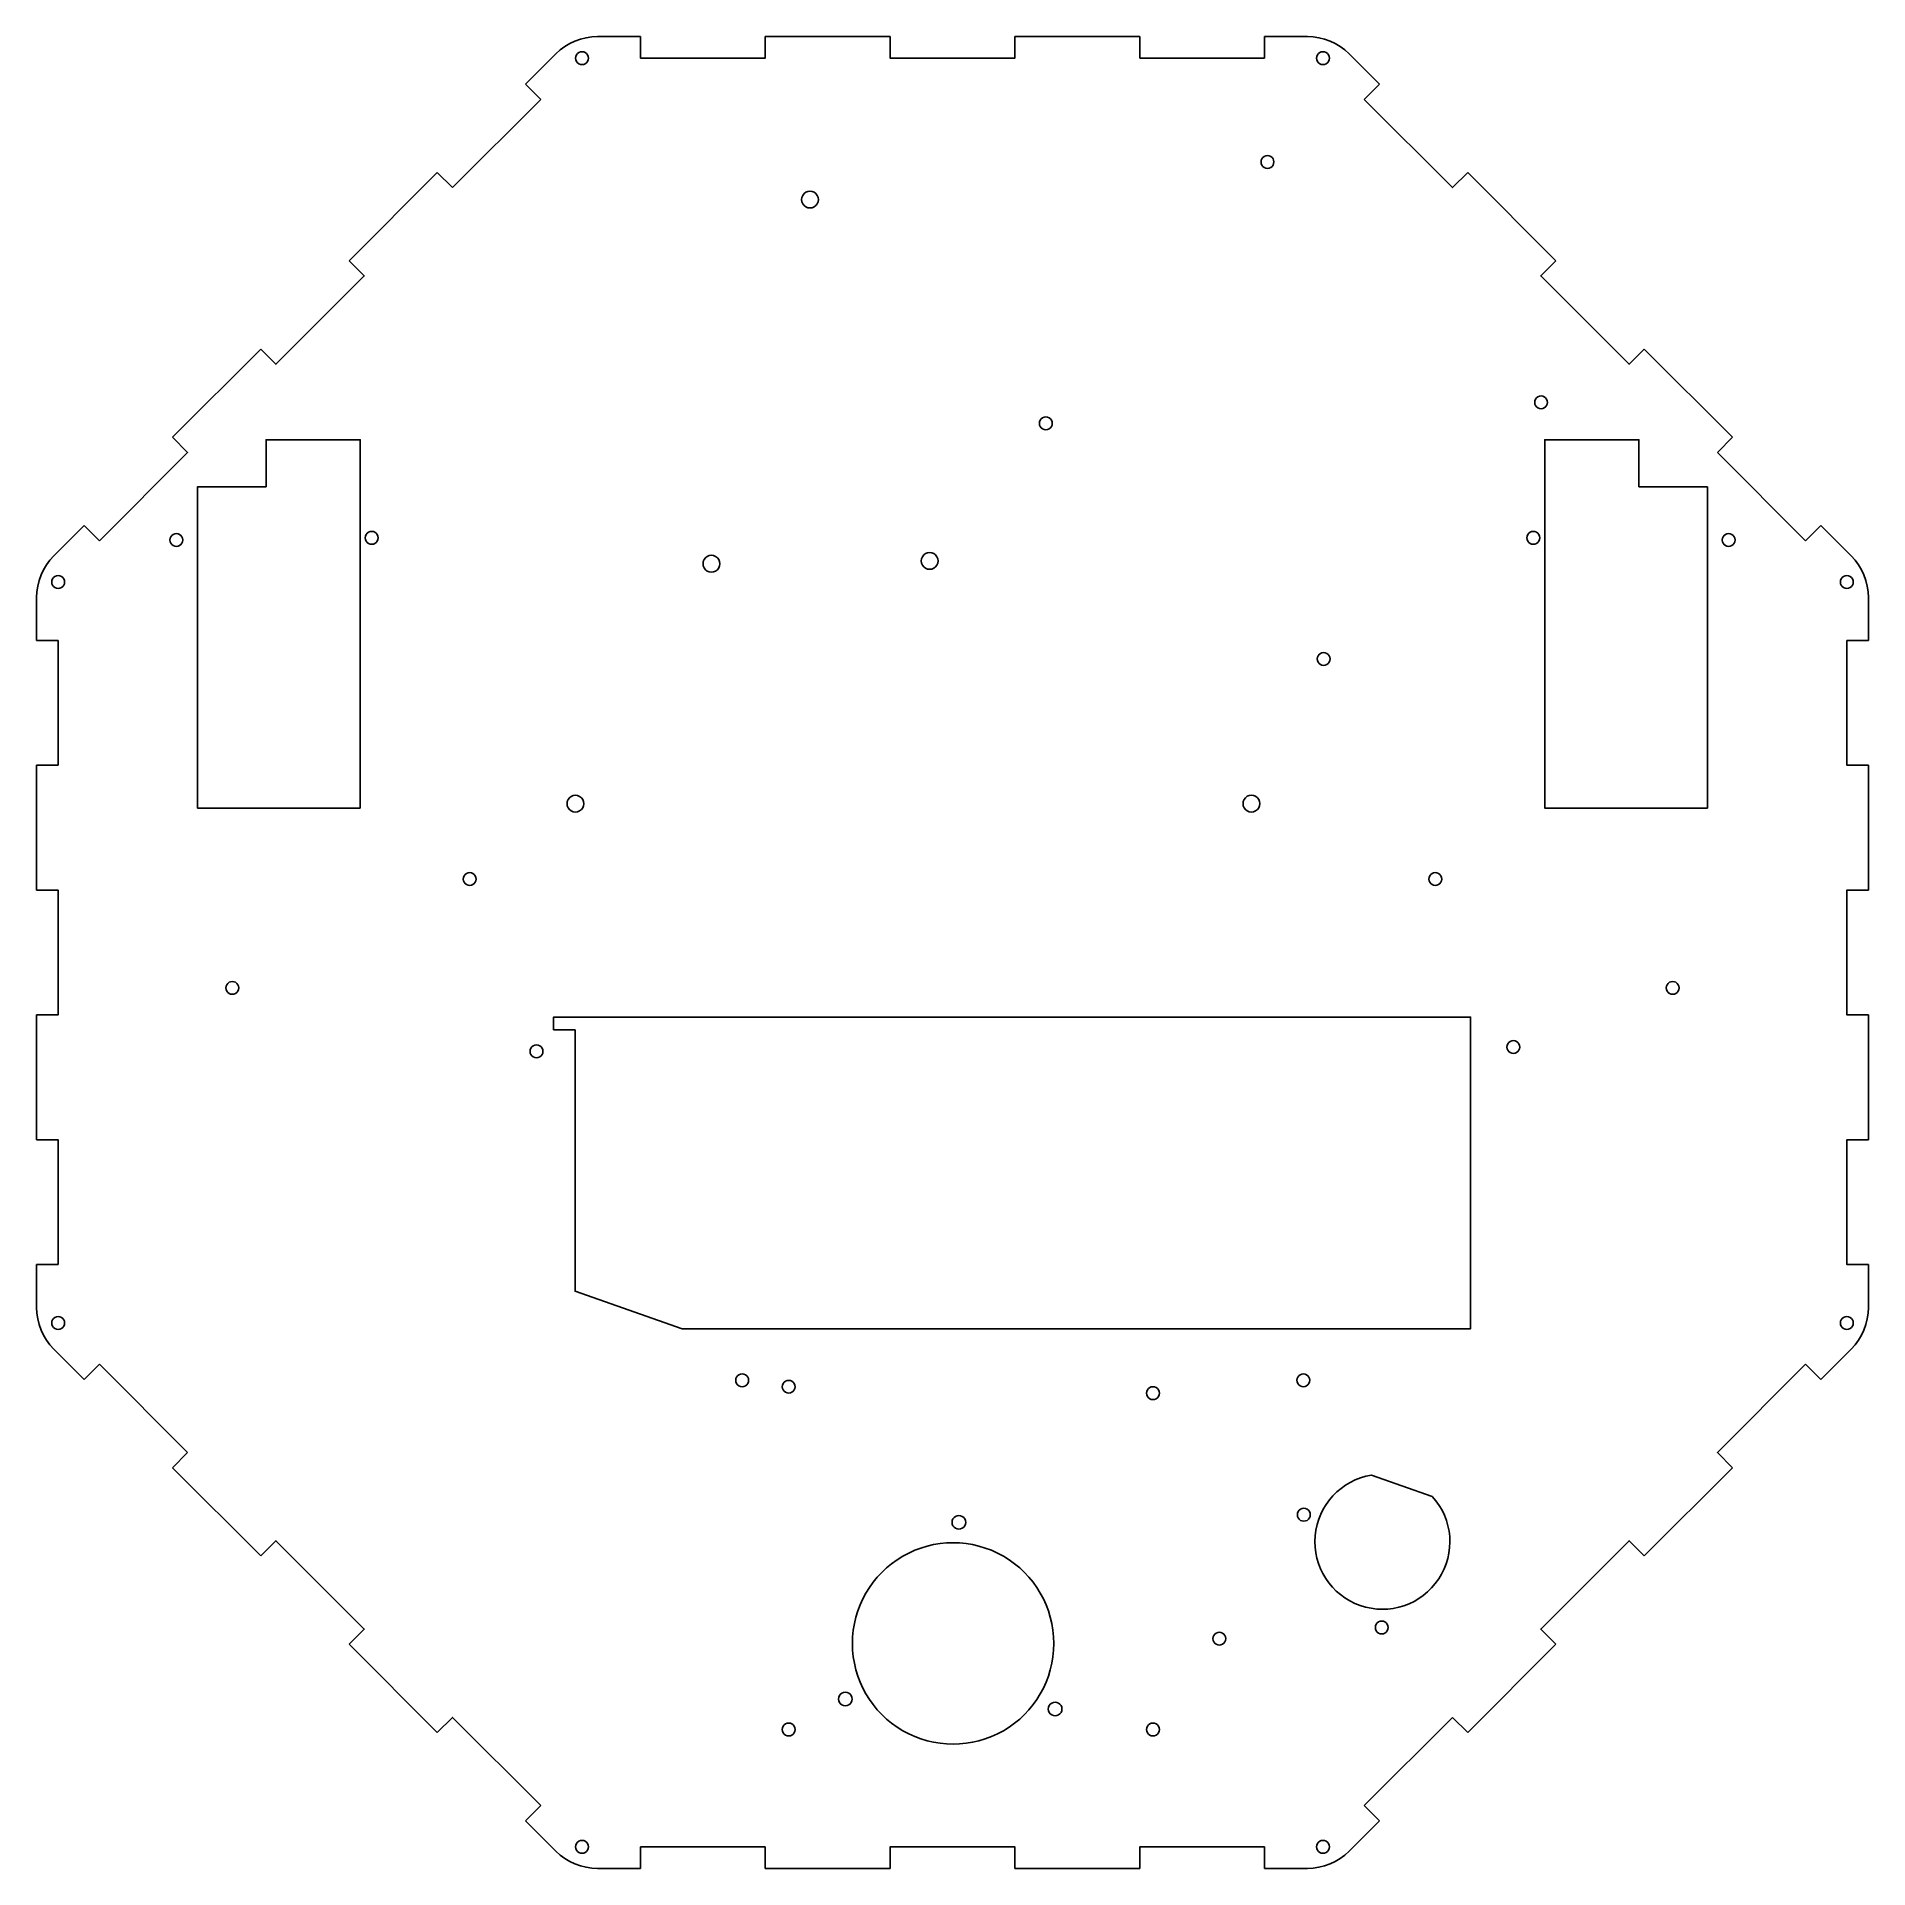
# Model space of a CAD drawing. Extents: x 288 to 1500, y -694 to 518.
import ezdxf

# ---------------------------------------------------------------- set-up
doc = ezdxf.new("R2010")
doc.units = 0
doc.layers.add('Layer_1', color=7, linetype='CONTINUOUS')

msp = doc.modelspace()

# ---------------------------------------------------------------- linework, layer by layer
at = {"layer": 'Layer_1', "color": 7}
for points in [[(658.741712, 517.872408), (687.088164, 517.872408)], [(687.088164, 503.699186), (769.681478, 503.699186), (769.681478, 517.872408)], [(687.088164, 503.699186), (687.088164, 517.872408)], [(852.274785, 517.872408), (769.681478, 517.872408)], [(852.274785, 517.872408), (852.274785, 503.699186), (934.868098, 503.699186), (934.868098, 517.872408)], [(1017.461405, 517.872408), (934.868098, 517.872408)], [(1017.461405, 517.872408), (1017.461405, 503.699186)], [(1100.054726, 517.872408), (1128.401201, 517.872408)], [(1100.054726, 503.699186), (1100.054726, 517.872408)], [(611.111215, 486.401726), (631.15519, 506.445701)], [(1017.461405, 503.699186), (1100.054726, 503.699186)], [(1155.987701, 506.445701), (1176.031675, 486.401726)], [(621.133202, 476.379746), (611.111215, 486.401726)], [(1166.009651, 476.379746), (1176.031675, 486.401726)], [(562.730913, 417.977457), (621.133202, 476.379746)], [(1166.009651, 476.379746), (1224.412, 417.977457), (1234.43395, 427.999437)], [(552.708926, 427.999437), (494.306637, 369.597147)], [(552.708926, 427.999437), (562.730913, 417.977457)], [(1292.836224, 369.597147), (1234.43395, 427.999437)], [(435.904347, 311.194858), (445.926335, 301.172871), (504.328624, 359.575167), (494.306637, 369.597147)], [(1292.836224, 369.597147), (1282.814274, 359.575167), (1341.216548, 301.172871), (1351.238498, 311.194858)], [(435.904347, 311.194858), (377.502058, 252.792569)], [(1409.640848, 252.792569), (1351.238498, 311.194858)], [(329.121754, 184.368294), (387.524045, 242.770581), (377.502058, 252.792569)], [(1347.727298, 220.03924), (1347.727298, 251.220344), (1285.365024, 251.220344), (1285.365024, 220.03924)], [(1409.640848, 252.792569), (1399.618823, 242.770581)], [(1399.618823, 242.770581), (1458.021097, 184.368294)], [(1393.081598, 7.440819), (1285.365024, 7.440819), (1285.365024, 220.03924)], [(1347.727298, 220.03924), (1393.081598, 220.03924)], [(1393.081598, 220.03924), (1393.081598, 7.440819)], [(299.055796, 174.346308), (319.099768, 194.39028)], [(329.121754, 184.368294), (319.099768, 194.39028)], [(501.777821, 37.502079), (501.777821, 196.159269)], [(1458.021097, 184.368294), (1468.043122, 194.39028)], [(1468.043122, 194.39028), (1488.087097, 174.346308)], [(287.629087, 118.413333), (287.629087, 146.759789)], [(1499.513796, 146.759789), (1499.513796, 118.413333)], [(301.802315, 118.413333), (287.629087, 118.413333)], [(301.802315, 35.820024), (301.802315, 118.413333)], [(1485.340597, 118.413333), (1485.340597, 35.820024), (1499.513796, 35.820024)], [(1485.340597, 118.413333), (1499.513796, 118.413333)], [(287.629087, 35.820024), (287.629087, -46.77329)], [(287.629087, 35.820024), (301.802315, 35.820024)], [(1499.513796, -46.77329), (1499.513796, 35.820024)], [(287.629087, -129.366596), (301.802315, -129.366596), (301.802315, -46.77329), (287.629087, -46.77329)], [(1499.513796, -46.77329), (1485.340597, -46.77329), (1485.340597, -129.366596), (1499.513796, -129.366596)], [(287.629087, -129.366596), (287.629087, -211.95991)], [(1499.513796, -211.95991), (1499.513796, -129.366596)], [(301.802315, -294.553217), (301.802315, -211.95991), (287.629087, -211.95991)], [(1499.513796, -211.95991), (1485.340597, -211.95991), (1485.340597, -294.553217), (1499.513796, -294.553217)], [(287.629087, -322.899676), (287.629087, -294.553217)], [(301.802315, -294.553217), (287.629087, -294.553217)], [(1499.513796, -294.553217), (1499.513796, -322.899676)], [(319.099768, -370.530166), (299.055796, -350.486191)], [(1488.087097, -350.486191), (1468.043122, -370.530166)], [(329.121754, -360.508178), (319.099768, -370.530166)], [(387.524045, -418.910468), (329.121754, -360.508178)], [(1458.021097, -360.508178), (1399.618823, -418.910468), (1409.640848, -428.932455)], [(1458.021097, -360.508178), (1468.043122, -370.530166)], [(377.502058, -428.932455), (387.524045, -418.910468)], [(377.502058, -428.932455), (435.904347, -487.334744)], [(1351.238498, -487.334744), (1409.640848, -428.932455)], [(494.306637, -545.737034), (504.328624, -535.715054), (445.926335, -477.312757), (435.904347, -487.334744)], [(1351.238498, -487.334744), (1341.216548, -477.312757), (1282.814274, -535.715054), (1292.836224, -545.737034)], [(494.306637, -545.737034), (552.708926, -604.13936)], [(1234.43395, -604.13936), (1292.836224, -545.737034)], [(621.133202, -652.51961), (562.730913, -594.117343), (552.708926, -604.13936)], [(1224.412, -594.117343), (1166.009651, -652.51961)], [(1234.43395, -604.13936), (1224.412, -594.117343)], [(621.133202, -652.51961), (611.111215, -662.541635)], [(1166.009651, -652.51961), (1176.031675, -662.541635)], [(631.15519, -682.585609), (611.111215, -662.541635)], [(1176.031675, -662.541635), (1155.987701, -682.585609)], [(769.681478, -679.839034), (687.088164, -679.839034)], [(687.088164, -679.839034), (687.088164, -694.012309)], [(769.681478, -694.012309), (769.681478, -679.839034)], [(934.868098, -694.012309), (934.868098, -679.839034), (852.274785, -679.839034), (852.274785, -694.012309)], [(1100.054726, -679.839034), (1017.461405, -679.839034), (1017.461405, -694.012309)], [(1100.054726, -679.839034), (1100.054726, -694.012309)], [(687.088164, -694.012309), (658.741712, -694.012309)], [(769.681478, -694.012309), (852.274785, -694.012309)], [(934.868098, -694.012309), (1017.461405, -694.012309)], [(1128.401201, -694.012309), (1100.054726, -694.012309)]]:
    msp.add_lwpolyline(points, dxfattribs=at)
for points in [[(652.730762, 503.636043)], [(1142.916026, 503.636043)], [(1106.204126, 434.950774)], [(804.851288, 410.082177)], [(1287.241824, 275.897751)], [(959.559688, 261.974511)], [(501.777821, 7.440819), (394.061285, 7.440819), (394.061285, 220.03924), (439.415622, 220.03924), (439.415622, 251.220344), (501.777821, 251.220344), (501.777821, 220.03924)], [(384.353465, 184.845719)], [(513.571144, 186.281471)], [(1282.075674, 186.281471)], [(1411.293322, 184.845719)], [(884.036804, 171.026908)], [(739.654433, 169.137298)], [(306.117422, 157.022702)], [(1489.529422, 157.022702)], [(1143.346976, 106.164788)], [(649.683167, 10.376372)], [(1096.922276, 10.435299)], [(578.40037, -39.484265)], [(1217.246425, -39.484265)], [(421.313945, -111.481594)], [(1374.332873, -111.481594)], [(629.682782, -139.304539), (629.682782, -130.800596), (1236.29695, -130.800596), (1236.29695, -337.050226), (714.722154, -337.050226), (643.856012, -312.217922), (643.856012, -139.304539)], [(622.596167, -153.477761)], [(1268.895399, -150.643121)], [(306.117422, -333.162586)], [(1489.529422, -333.162586)], [(758.659163, -371.065973)], [(789.480143, -375.379936)], [(1129.997726, -371.065973)], [(1030.42502, -379.631903)], [(1170.866951, -433.860773)], [(1130.240726, -460.059975)], [(902.335574, -465.07998)], [(960.592303, -545.209349)], [(1074.365277, -542.042091)], [(1181.82925, -534.670229)], [(827.208487, -581.964081)], [(965.996638, -588.583993)], [(789.480143, -602.15156)], [(1030.42502, -602.15156)], [(652.730762, -679.775959)], [(1142.916026, -679.775959)]]:
    msp.add_lwpolyline(points, close=True, dxfattribs=at)
for points in [[(658.741712, 517.872408), (648.39476, 517.87241), (638.471591, 513.7621), (631.15519, 506.445701)], [(1155.987701, 506.445701), (1148.671305, 513.762095), (1138.748146, 517.872404), (1128.401201, 517.872408)], [(646.352081, 507.32046), (645.036147, 506.560358), (644.225925, 505.155726), (644.226827, 503.636043)], [(644.226827, 503.636043), (644.225925, 502.11636), (645.036147, 500.711728), (646.352081, 499.951626)], [(650.605508, 507.32046), (649.289574, 508.080562), (647.668015, 508.080562), (646.352081, 507.32046)], [(646.352081, 499.951626), (647.668015, 499.191524), (649.289574, 499.191524), (650.605508, 499.951626)], [(652.730762, 503.636043), (652.731665, 505.155726), (651.921442, 506.560358), (650.605508, 507.32046)], [(650.605508, 499.951626), (651.921442, 500.711728), (652.731665, 502.11636), (652.730762, 503.636043)], [(1136.533409, 507.331911), (1135.215462, 506.56875), (1134.406324, 505.15899), (1134.412151, 503.636043)], [(1134.412151, 503.636043), (1134.406324, 502.113097), (1135.215462, 500.703336), (1136.533409, 499.940176)], [(1140.794767, 507.331911), (1139.47682, 508.095071), (1137.851357, 508.095071), (1136.533409, 507.331911)], [(1136.533409, 499.940176), (1137.851357, 499.177015), (1139.47682, 499.177015), (1140.794767, 499.940176)], [(1142.916026, 503.636043), (1142.921853, 505.15899), (1142.112715, 506.56875), (1140.794767, 507.331911)], [(1140.794767, 499.940176), (1142.112715, 500.703336), (1142.921853, 502.113097), (1142.916026, 503.636043)], [(1099.826164, 438.633092), (1098.510598, 437.87355), (1097.700176, 436.469858), (1097.700176, 434.950774)], [(1104.078139, 438.633092), (1102.762573, 439.392634), (1101.14173, 439.392634), (1099.826164, 438.633092)], [(1106.204126, 434.950774), (1106.204126, 436.469858), (1105.393704, 437.87355), (1104.078139, 438.633092)], [(1097.700176, 434.950774), (1097.700176, 433.43169), (1098.510598, 432.027998), (1099.826164, 431.268456)], [(1099.826164, 431.268456), (1101.14173, 430.508914), (1102.762573, 430.508914), (1104.078139, 431.268456)], [(1104.078139, 431.268456), (1105.393704, 432.027998), (1106.204126, 433.43169), (1106.204126, 434.950774)], [(796.498292, 414.904781), (794.775342, 413.910035), (793.71396, 412.071669), (793.71396, 410.082177)], [(802.066956, 414.904781), (800.344005, 415.899527), (798.221243, 415.899527), (796.498292, 414.904781)], [(804.851288, 410.082177), (804.851288, 412.071669), (803.789906, 413.910035), (802.066956, 414.904781)], [(793.71396, 410.082177), (793.71396, 408.092685), (794.775342, 406.254319), (796.498292, 405.259573)], [(796.498292, 405.259573), (798.221243, 404.264827), (800.344005, 404.264827), (802.066956, 405.259573)], [(802.066956, 405.259573), (803.789906, 406.254319), (804.851288, 408.092685), (804.851288, 410.082177)], [(1280.863862, 279.580069), (1279.548296, 278.820527), (1278.737874, 277.416835), (1278.737874, 275.897751)], [(1285.115837, 279.580069), (1283.800271, 280.339611), (1282.179427, 280.339611), (1280.863862, 279.580069)], [(1287.241824, 275.897751), (1287.241824, 277.416835), (1286.431402, 278.820527), (1285.115837, 279.580069)], [(1278.737874, 275.897751), (1278.737874, 274.378667), (1279.548296, 272.974975), (1280.863862, 272.215433)], [(1280.863862, 272.215433), (1282.179427, 271.455891), (1283.800271, 271.455891), (1285.115837, 272.215433)], [(1285.115837, 272.215433), (1286.431402, 272.974975), (1287.241824, 274.378667), (1287.241824, 275.897751)], [(953.181731, 265.656826), (951.866167, 264.897285), (951.055746, 263.493594), (951.055746, 261.974511)], [(951.055746, 261.974511), (951.055746, 260.455428), (951.866167, 259.051738), (953.181731, 258.292196)], [(957.433703, 265.656826), (956.118138, 266.416368), (954.497296, 266.416368), (953.181731, 265.656826)], [(953.181731, 258.292196), (954.497296, 257.532655), (956.118138, 257.532655), (957.433703, 258.292196)], [(959.559688, 261.974511), (959.559688, 263.493594), (958.749267, 264.897285), (957.433703, 265.656826)], [(957.433703, 258.292196), (958.749267, 259.051738), (959.559688, 260.455428), (959.559688, 261.974511)], [(377.974621, 188.530609), (376.658603, 187.770381), (375.848425, 186.365537), (375.849531, 184.845719)], [(375.849531, 184.845719), (375.848425, 183.325901), (376.658603, 181.921057), (377.974621, 181.160829)], [(382.228375, 188.530609), (380.912358, 189.290838), (379.290638, 189.290838), (377.974621, 188.530609)], [(384.353465, 184.845719), (384.354571, 186.365537), (383.544392, 187.770381), (382.228375, 188.530609)], [(382.228375, 181.160829), (383.544392, 181.921057), (384.354571, 183.325901), (384.353465, 184.845719)], [(507.192463, 189.965888), (505.876529, 189.205786), (505.066306, 187.801154), (505.067209, 186.281471)], [(505.067209, 186.281471), (505.066306, 184.761788), (505.876529, 183.357156), (507.192463, 182.597054)], [(511.445889, 189.965888), (510.129955, 190.72599), (508.508397, 190.72599), (507.192463, 189.965888)], [(507.192463, 182.597054), (508.508397, 181.836952), (510.129955, 181.836952), (511.445889, 182.597054)], [(513.571144, 186.281471), (513.572046, 187.801154), (512.761823, 189.205786), (511.445889, 189.965888)], [(511.445889, 182.597054), (512.761823, 183.357156), (513.572046, 184.761788), (513.571144, 186.281471)], [(1275.697712, 189.963789), (1274.382146, 189.204247), (1273.571724, 187.800555), (1273.571724, 186.281471)], [(1273.571724, 186.281471), (1273.571724, 184.762386), (1274.382146, 183.358694), (1275.697711, 182.599152)], [(1275.697711, 182.599152), (1277.013277, 181.83961), (1278.634121, 181.83961), (1279.949687, 182.599152)], [(1279.949687, 189.963789), (1278.634121, 190.723331), (1277.013277, 190.723331), (1275.697712, 189.963789)], [(1282.075674, 186.281471), (1282.075674, 187.800555), (1281.265252, 189.204247), (1279.949687, 189.963789)], [(1279.949687, 182.599152), (1281.265253, 183.358694), (1282.075674, 184.762386), (1282.075674, 186.281471)], [(1404.910735, 188.541504), (1403.592801, 187.778366), (1402.783656, 186.368642), (1402.789448, 184.845719)], [(1402.789448, 184.845719), (1402.783656, 183.322796), (1403.592801, 181.913072), (1404.910735, 181.149934)], [(1409.172036, 188.541504), (1407.854102, 189.304643), (1406.228668, 189.304643), (1404.910735, 188.541504)], [(1411.293322, 184.845719), (1411.299114, 186.368642), (1410.489969, 187.778366), (1409.172036, 188.541504)], [(1409.172036, 181.149934), (1410.489969, 181.913072), (1411.299114, 183.322796), (1411.293322, 184.845719)], [(299.055796, 174.346308), (291.739397, 167.029908), (287.629086, 157.106741), (287.629087, 146.759789)], [(377.974621, 181.160829), (379.290638, 180.4006), (380.912358, 180.4006), (382.228375, 181.160829)], [(731.300263, 173.963306), (729.576714, 172.967652), (728.515653, 171.127762), (728.517114, 169.137298)], [(736.871284, 173.963306), (735.147735, 174.95896), (733.023812, 174.95896), (731.300263, 173.963306)], [(739.654433, 169.137298), (739.655894, 171.127762), (738.594833, 172.967652), (736.871284, 173.963306)], [(875.682634, 175.852916), (873.959084, 174.857262), (872.898023, 173.017372), (872.899484, 171.026908)], [(872.899484, 171.026908), (872.898023, 169.036443), (873.959084, 167.196553), (875.682634, 166.200899)], [(881.253655, 175.852916), (879.530105, 176.84857), (877.406183, 176.84857), (875.682634, 175.852916)], [(884.036804, 171.026908), (884.038265, 173.017372), (882.977204, 174.857262), (881.253655, 175.852916)], [(881.253655, 166.200899), (882.977204, 167.196553), (884.038265, 169.036443), (884.036804, 171.026908)], [(1404.910735, 181.149934), (1406.228668, 180.386795), (1407.854102, 180.386795), (1409.172036, 181.149934)], [(1499.513796, 146.759789), (1499.513799, 157.106739), (1495.403492, 167.029907), (1488.087097, 174.346308)], [(299.739469, 160.705014), (298.423905, 159.945473), (297.613485, 158.541784), (297.613485, 157.022702)], [(303.991438, 160.705014), (302.675874, 161.464555), (301.055033, 161.464555), (299.739469, 160.705014)], [(306.117422, 157.022702), (306.117422, 158.541784), (305.307001, 159.945473), (303.991438, 160.705014)], [(728.517114, 169.137298), (728.515653, 167.146833), (729.576714, 165.306943), (731.300263, 164.311289)], [(731.300263, 164.311289), (733.023812, 163.315635), (735.147735, 163.315635), (736.871284, 164.311289)], [(736.871284, 164.311289), (738.594833, 165.306943), (739.655894, 167.146833), (739.654433, 169.137298)], [(875.682634, 166.200899), (877.406183, 165.205245), (879.530105, 165.205245), (881.253655, 166.200899)], [(1483.151459, 160.70502), (1481.835893, 159.945478), (1481.025472, 158.541786), (1481.025472, 157.022702)], [(1487.403434, 160.70502), (1486.087868, 161.464562), (1484.467025, 161.464562), (1483.151459, 160.70502)], [(1489.529422, 157.022702), (1489.529422, 158.541786), (1488.719, 159.945478), (1487.403434, 160.70502)], [(297.613485, 157.022702), (297.613485, 155.503619), (298.423905, 154.09993), (299.739469, 153.340389)], [(299.739469, 153.340389), (301.055033, 152.580848), (302.675874, 152.580848), (303.991438, 153.340389)], [(303.991438, 153.340389), (305.307001, 154.09993), (306.117422, 155.503619), (306.117422, 157.022702)], [(1481.025472, 157.022702), (1481.025472, 155.503617), (1481.835893, 154.099925), (1483.151459, 153.340383)], [(1483.151459, 153.340383), (1484.467025, 152.580841), (1486.087868, 152.580841), (1487.403434, 153.340383)], [(1487.403434, 153.340383), (1488.719, 154.099925), (1489.529422, 155.503617), (1489.529422, 157.022702)], [(1136.969013, 109.847106), (1135.653448, 109.087564), (1134.843026, 107.683872), (1134.843026, 106.164788)], [(1141.220988, 109.847106), (1139.905423, 110.606649), (1138.284579, 110.606649), (1136.969013, 109.847106)], [(1143.346976, 106.164788), (1143.346976, 107.683872), (1142.536554, 109.087564), (1141.220988, 109.847106)], [(1134.843026, 106.164788), (1134.843026, 104.645704), (1135.653448, 103.242012), (1136.969013, 102.48247)], [(1136.969013, 102.48247), (1138.284579, 101.722928), (1139.905423, 101.722928), (1141.220988, 102.48247)], [(1141.220988, 102.48247), (1142.536554, 103.242012), (1143.346976, 104.645704), (1143.346976, 106.164788)], [(641.328997, 15.20238), (639.605447, 14.206726), (638.544386, 12.366836), (638.545847, 10.376372)], [(646.900018, 15.20238), (645.176468, 16.198034), (643.052546, 16.198034), (641.328997, 15.20238)], [(649.683167, 10.376372), (649.684628, 12.366836), (648.623567, 14.206726), (646.900018, 15.20238)], [(1088.569264, 15.257913), (1086.84631, 14.263165), (1085.784927, 12.424795), (1085.784927, 10.435299)], [(1094.137939, 15.257913), (1092.414985, 16.252661), (1090.292218, 16.252661), (1088.569264, 15.257913)], [(1096.922276, 10.435299), (1096.922276, 12.424795), (1095.860893, 14.263165), (1094.137939, 15.257913)], [(638.545847, 10.376372), (638.544386, 8.385908), (639.605447, 6.546018), (641.328997, 5.550364)], [(641.328997, 5.550364), (643.052546, 4.55471), (645.176468, 4.55471), (646.900018, 5.550364)], [(646.900018, 5.550364), (648.623567, 6.546018), (649.684628, 8.385908), (649.683167, 10.376372)], [(1085.784927, 10.435299), (1085.784927, 8.445803), (1086.84631, 6.607433), (1088.569264, 5.612685)], [(1088.569264, 5.612685), (1090.292218, 4.617937), (1092.414985, 4.617937), (1094.137939, 5.612685)], [(1094.137939, 5.612685), (1095.860893, 6.607433), (1096.922276, 8.445803), (1096.922276, 10.435299)], [(572.022414, -35.80195), (570.706849, -36.561491), (569.896428, -37.965182), (569.896428, -39.484265)], [(576.274385, -35.80195), (574.95882, -35.042408), (573.337978, -35.042408), (572.022414, -35.80195)], [(578.40037, -39.484265), (578.40037, -37.965182), (577.589949, -36.561491), (576.274385, -35.80195)], [(1210.863808, -35.788398), (1209.545861, -36.551558), (1208.736723, -37.961319), (1208.74255, -39.484265)], [(1215.125167, -35.788398), (1213.807219, -35.025237), (1212.181756, -35.025237), (1210.863808, -35.788398)], [(1217.246425, -39.484265), (1217.252252, -37.961319), (1216.443114, -36.551558), (1215.125167, -35.788398)], [(569.896428, -39.484265), (569.896428, -41.003348), (570.706849, -42.407039), (572.022414, -43.16658)], [(572.022414, -43.16658), (573.337978, -43.926122), (574.95882, -43.926122), (576.274385, -43.16658)], [(576.274385, -43.16658), (577.589949, -42.407039), (578.40037, -41.003348), (578.40037, -39.484265)], [(1208.74255, -39.484265), (1208.736723, -41.007212), (1209.545861, -42.416972), (1210.863808, -43.180132)], [(1210.863808, -43.180132), (1212.181756, -43.943293), (1213.807219, -43.943293), (1215.125167, -43.180132)], [(1215.125167, -43.180132), (1216.443114, -42.416972), (1217.252252, -41.007212), (1217.246425, -39.484265)], [(414.935264, -107.797177), (413.61933, -108.557279), (412.809107, -109.961911), (412.81001, -111.481594)], [(419.188691, -107.797177), (417.872757, -107.037075), (416.251198, -107.037075), (414.935264, -107.797177)], [(421.313945, -111.481594), (421.314848, -109.961911), (420.504625, -108.557279), (419.188691, -107.797177)], [(1367.954911, -107.799276), (1366.639345, -108.558818), (1365.828923, -109.96251), (1365.828923, -111.481594)], [(1372.206885, -107.799276), (1370.89132, -107.039734), (1369.270476, -107.039734), (1367.954911, -107.799276)], [(1374.332873, -111.481594), (1374.332873, -109.96251), (1373.522451, -108.558818), (1372.206885, -107.799276)], [(412.81001, -111.481594), (412.809107, -113.001277), (413.61933, -114.405909), (414.935264, -115.166011)], [(414.935264, -115.166011), (416.251198, -115.926113), (417.872757, -115.926113), (419.188691, -115.166011)], [(419.188691, -115.166011), (420.504625, -114.405909), (421.314848, -113.001277), (421.313945, -111.481594)], [(1365.828923, -111.481594), (1365.828923, -113.000678), (1366.639345, -114.40437), (1367.954911, -115.163912)], [(1367.954911, -115.163912), (1369.270476, -115.923455), (1370.89132, -115.923455), (1372.206885, -115.163912)], [(1372.206885, -115.163912), (1373.522451, -114.40437), (1374.332873, -113.000678), (1374.332873, -111.481594)], [(616.217487, -149.793344), (614.901553, -150.553446), (614.09133, -151.958078), (614.092233, -153.477761)], [(614.092233, -153.477761), (614.09133, -154.997444), (614.901553, -156.402076), (616.217487, -157.162178)], [(620.470913, -149.793344), (619.154979, -149.033242), (617.533421, -149.033242), (616.217487, -149.793344)], [(616.217487, -157.162178), (617.533421, -157.92228), (619.154979, -157.92228), (620.470913, -157.162178)], [(622.596167, -153.477761), (622.59707, -151.958078), (621.786847, -150.553446), (620.470913, -149.793344)], [(620.470913, -157.162178), (621.786847, -156.402076), (622.59707, -154.997444), (622.596167, -153.477761)], [(1262.517437, -146.960803), (1261.201871, -147.720345), (1260.391449, -149.124037), (1260.391449, -150.643121)], [(1260.391449, -150.643121), (1260.391449, -152.162206), (1261.201871, -153.565898), (1262.517437, -154.32544)], [(1266.769412, -146.960803), (1265.453846, -146.201261), (1263.833002, -146.201261), (1262.517437, -146.960803)], [(1262.517437, -154.32544), (1263.833002, -155.084982), (1265.453846, -155.084982), (1266.769412, -154.32544)], [(1268.895399, -150.643121), (1268.895399, -149.124037), (1268.084977, -147.720345), (1266.769412, -146.960803)], [(1266.769412, -154.32544), (1268.084978, -153.565898), (1268.8954, -152.162206), (1268.895399, -150.643121)], [(287.629087, -322.899676), (287.629087, -333.246627), (291.739398, -343.169792), (299.055796, -350.486191)], [(1488.087097, -350.486191), (1495.403491, -343.169791), (1499.513798, -333.246625), (1499.513796, -322.899676)], [(299.739469, -329.480274), (298.423905, -330.239815), (297.613485, -331.643504), (297.613485, -333.162586)], [(297.613485, -333.162586), (297.613485, -334.681668), (298.423905, -336.085358), (299.739469, -336.844899)], [(303.991438, -329.480274), (302.675874, -328.720732), (301.055033, -328.720732), (299.739469, -329.480274)], [(299.739469, -336.844899), (301.055033, -337.60444), (302.675874, -337.60444), (303.991438, -336.844899)], [(306.117422, -333.162586), (306.117422, -331.643504), (305.307001, -330.239815), (303.991438, -329.480274)], [(303.991438, -336.844899), (305.307001, -336.085358), (306.117422, -334.681668), (306.117422, -333.162586)], [(1483.151459, -329.480268), (1481.835893, -330.23981), (1481.025472, -331.643502), (1481.025472, -333.162586)], [(1481.025472, -333.162586), (1481.025472, -334.681671), (1481.835893, -336.085362), (1483.151459, -336.844905)], [(1487.403434, -329.480268), (1486.087868, -328.720726), (1484.467025, -328.720726), (1483.151459, -329.480268)], [(1483.151459, -336.844905), (1484.467025, -337.604447), (1486.087868, -337.604447), (1487.403434, -336.844905)], [(1489.529422, -333.162586), (1489.529422, -331.643502), (1488.719, -330.23981), (1487.403434, -329.480268)], [(1487.403434, -336.844905), (1488.719, -336.085362), (1489.529422, -334.681671), (1489.529422, -333.162586)], [(752.281206, -367.383658), (750.965642, -368.1432), (750.155221, -369.54689), (750.155221, -371.065973)], [(750.155221, -371.065973), (750.155221, -372.585056), (750.965642, -373.988747), (752.281206, -374.748288)], [(756.533178, -367.383658), (755.217613, -366.624117), (753.596771, -366.624117), (752.281206, -367.383658)], [(752.281206, -374.748288), (753.596771, -375.50783), (755.217613, -375.50783), (756.533178, -374.748288)], [(758.659163, -371.065973), (758.659163, -369.54689), (757.848742, -368.1432), (756.533178, -367.383658)], [(756.533178, -374.748288), (757.848742, -373.988747), (758.659163, -372.585056), (758.659163, -371.065973)], [(783.102186, -371.69762), (781.786621, -372.457162), (780.9762, -373.860853), (780.9762, -375.379936)], [(780.9762, -375.379936), (780.9762, -376.899019), (781.786621, -378.30271), (783.102186, -379.062251)], [(787.354157, -371.69762), (786.038593, -370.938079), (784.41775, -370.938079), (783.102186, -371.69762)], [(789.480143, -375.379936), (789.480143, -373.860853), (788.669722, -372.457162), (787.354157, -371.69762)], [(787.354157, -379.062251), (788.669722, -378.30271), (789.480143, -376.899019), (789.480143, -375.379936)], [(1028.299765, -375.947486), (1026.983831, -375.187384), (1025.362273, -375.187384), (1024.046339, -375.947486)], [(1123.619764, -367.383655), (1122.304198, -368.143197), (1121.493776, -369.546889), (1121.493776, -371.065973)], [(1121.493776, -371.065973), (1121.493776, -372.585058), (1122.304198, -373.98875), (1123.619763, -374.748292)], [(1123.619763, -374.748292), (1124.935329, -375.507835), (1126.556173, -375.507835), (1127.871739, -374.748292)], [(1127.871739, -367.383655), (1126.556173, -366.624113), (1124.935329, -366.624113), (1123.619764, -367.383655)], [(1129.997726, -371.065973), (1129.997726, -369.546889), (1129.187304, -368.143197), (1127.871739, -367.383655)], [(1127.871739, -374.748292), (1129.187304, -373.98875), (1129.997726, -372.585058), (1129.997726, -371.065973)], [(783.102186, -379.062251), (784.41775, -379.821793), (786.038593, -379.821793), (787.354157, -379.062251)], [(1024.046339, -375.947486), (1022.730405, -376.707589), (1021.920182, -378.11222), (1021.921085, -379.631903)], [(1021.921085, -379.631903), (1021.920182, -381.151586), (1022.730405, -382.556218), (1024.046339, -383.31632)], [(1024.046339, -383.31632), (1025.362273, -384.076422), (1026.983831, -384.076422), (1028.299765, -383.31632)], [(1030.42502, -379.631903), (1030.425922, -378.11222), (1029.615699, -376.707589), (1028.299765, -375.947486)], [(1028.299765, -383.31632), (1029.615699, -382.556218), (1030.425922, -381.151586), (1030.42502, -379.631903)], [(1133.517821, -474.014953), (1135.311669, -453.660312), (1150.695244, -437.121377), (1170.866951, -433.860773)], [(1170.866951, -433.860773), (1170.866951, -433.860773), (1211.00815, -447.882562), (1211.00815, -447.882562)], [(1211.00815, -447.882562), (1224.762331, -462.993876), (1226.502058, -485.514179), (1215.231958, -502.558655)], [(900.067857, -461.152179), (898.664589, -460.342002), (896.935691, -460.342002), (895.532423, -461.152179)], [(1123.85811, -456.364107), (1122.540162, -457.127268), (1121.731024, -458.537028), (1121.736851, -460.059975)], [(1121.736851, -460.059975), (1121.731024, -461.582921), (1122.540162, -462.992682), (1123.85811, -463.755842)], [(1128.119468, -456.364107), (1126.80152, -455.600947), (1125.176057, -455.600947), (1123.85811, -456.364107)], [(1130.240726, -460.059975), (1130.246553, -458.537028), (1129.437415, -457.127268), (1128.119468, -456.364107)], [(1128.119468, -463.755842), (1129.437415, -462.992682), (1130.246553, -461.582921), (1130.240726, -460.059975)], [(895.532423, -461.152179), (894.129155, -461.962356), (893.264707, -463.459625), (893.264707, -465.07998)], [(893.264707, -465.07998), (893.264707, -466.700334), (894.129155, -468.197603), (895.532423, -469.00778)], [(895.532423, -469.00778), (896.935691, -469.817958), (898.664589, -469.817958), (900.067857, -469.00778)], [(902.335574, -465.07998), (902.335574, -463.459625), (901.471125, -461.962356), (900.067857, -461.152179)], [(900.067857, -469.00778), (901.471125, -468.197603), (902.335574, -466.700334), (902.335574, -465.07998)], [(1123.85811, -463.755842), (1125.176057, -464.519003), (1126.80152, -464.519003), (1128.119468, -463.755842)], [(927.290217, -487.505355), (906.67718, -475.602031), (881.279085, -475.602031), (860.666049, -487.505355)], [(1163.268248, -520.082596), (1143.97775, -513.344199), (1131.723973, -494.369594), (1133.517821, -474.014953)], [(860.666049, -487.505355), (840.053012, -499.408679), (827.357776, -521.406274), (827.363962, -545.209349)], [(960.592303, -545.209349), (960.59849, -521.406274), (947.903254, -499.408679), (927.290217, -487.505355)], [(1215.231958, -502.558655), (1203.961858, -519.60313), (1182.558746, -526.820992), (1163.268248, -520.082596)], [(1175.451288, -530.98791), (1174.135722, -531.747453), (1173.3253, -533.151144), (1173.3253, -534.670229)], [(1179.703263, -530.98791), (1178.387697, -530.228368), (1176.766854, -530.228368), (1175.451288, -530.98791)], [(1181.82925, -534.670229), (1181.82925, -533.151144), (1181.018829, -531.747453), (1179.703263, -530.98791)], [(827.363962, -545.209349), (827.357776, -569.012423), (840.053012, -591.010019), (860.666049, -602.913342)], [(927.290217, -602.913342), (947.903254, -591.010019), (960.59849, -569.012423), (960.592303, -545.209349)], [(1067.987314, -538.359773), (1066.671749, -539.119315), (1065.861327, -540.523007), (1065.861327, -542.042091)], [(1065.861327, -542.042091), (1065.861327, -543.561176), (1066.671749, -544.964867), (1067.987314, -545.72441)], [(1072.239289, -538.359773), (1070.923724, -537.600231), (1069.30288, -537.600231), (1067.987314, -538.359773)], [(1074.365277, -542.042091), (1074.365277, -540.523007), (1073.554855, -539.119315), (1072.239289, -538.359773)], [(1072.239289, -545.72441), (1073.554855, -544.964867), (1074.365277, -543.561176), (1074.365277, -542.042091)], [(1173.3253, -534.670229), (1173.3253, -536.189313), (1174.135722, -537.593005), (1175.451288, -538.352547)], [(1175.451288, -538.352547), (1176.766854, -539.112089), (1178.387697, -539.112089), (1179.703263, -538.352547)], [(1179.703263, -538.352547), (1181.018829, -537.593005), (1181.82925, -536.189313), (1181.82925, -534.670229)], [(1067.987314, -545.72441), (1069.30288, -546.483952), (1070.923724, -546.483952), (1072.239289, -545.72441)], [(820.403835, -578.031934), (818.999802, -578.84327), (818.135762, -580.342485), (818.137627, -581.964081)], [(824.94228, -578.031934), (823.538247, -577.220597), (821.807868, -577.220597), (820.403835, -578.031934)], [(827.208487, -581.964081), (827.210352, -580.342485), (826.346313, -578.84327), (824.94228, -578.031934)], [(818.137627, -581.964081), (818.135762, -583.585676), (818.999802, -585.084891), (820.403835, -585.896228)], [(820.403835, -585.896228), (821.807868, -586.707564), (823.538247, -586.707564), (824.94228, -585.896228)], [(824.94228, -585.896228), (826.346313, -585.084891), (827.210352, -583.585676), (827.208487, -581.964081)], [(959.193488, -584.656192), (957.790219, -585.46637), (956.925771, -586.963639), (956.925771, -588.583993)], [(956.925771, -588.583993), (956.925771, -590.204348), (957.790219, -591.701617), (959.193488, -592.511794)], [(963.728921, -584.656192), (962.325653, -583.846015), (960.596756, -583.846015), (959.193488, -584.656192)], [(959.193488, -592.511794), (960.596756, -593.321971), (962.325653, -593.321971), (963.728921, -592.511794)], [(965.996638, -588.583993), (965.996638, -586.963639), (965.132189, -585.46637), (963.728921, -584.656192)], [(963.728921, -592.511794), (965.132189, -591.701617), (965.996638, -590.204348), (965.996638, -588.583993)], [(783.102186, -598.469245), (781.786621, -599.228787), (780.9762, -600.632477), (780.9762, -602.15156)], [(780.9762, -602.15156), (780.9762, -603.670644), (781.786621, -605.074334), (783.102186, -605.833876)], [(787.354157, -598.469245), (786.038593, -597.709703), (784.41775, -597.709703), (783.102186, -598.469245)], [(783.102186, -605.833876), (784.41775, -606.593418), (786.038593, -606.593418), (787.354157, -605.833876)], [(789.480143, -602.15156), (789.480143, -600.632477), (788.669722, -599.228787), (787.354157, -598.469245)], [(787.354157, -605.833876), (788.669722, -605.074334), (789.480143, -603.670644), (789.480143, -602.15156)], [(860.666049, -602.913342), (881.279085, -614.816666), (906.67718, -614.816666), (927.290217, -602.913342)], [(1024.046339, -598.467143), (1022.730405, -599.227246), (1021.920182, -600.631877), (1021.921085, -602.15156)], [(1021.921085, -602.15156), (1021.920182, -603.671244), (1022.730405, -605.075875), (1024.046339, -605.835977)], [(1028.299765, -598.467143), (1026.983831, -597.707041), (1025.362273, -597.707041), (1024.046339, -598.467143)], [(1024.046339, -605.835977), (1025.362273, -606.59608), (1026.983831, -606.59608), (1028.299765, -605.835977)], [(1030.42502, -602.15156), (1030.425922, -600.631877), (1029.615699, -599.227246), (1028.299765, -598.467143)], [(1028.299765, -605.835977), (1029.615699, -605.075875), (1030.425922, -603.671244), (1030.42502, -602.15156)], [(646.352081, -676.091543), (645.036147, -676.851645), (644.225925, -678.256276), (644.226827, -679.775959)], [(650.605508, -676.091543), (649.289574, -675.33144), (647.668015, -675.33144), (646.352081, -676.091543)], [(652.730762, -679.775959), (652.731665, -678.256276), (651.921442, -676.851645), (650.605508, -676.091543)], [(1136.533409, -676.080092), (1135.215462, -676.843252), (1134.406324, -678.253013), (1134.412151, -679.775959)], [(1140.794767, -676.080092), (1139.47682, -675.316932), (1137.851357, -675.316932), (1136.533409, -676.080092)], [(1142.916026, -679.775959), (1142.921853, -678.253013), (1142.112715, -676.843252), (1140.794767, -676.080092)], [(631.15519, -682.585609), (638.471592, -689.902006), (648.394761, -694.012313), (658.741712, -694.012309)], [(644.226827, -679.775959), (644.225925, -681.295643), (645.036147, -682.700274), (646.352081, -683.460376)], [(646.352081, -683.460376), (647.668015, -684.220479), (649.289574, -684.220479), (650.605508, -683.460376)], [(650.605508, -683.460376), (651.921442, -682.700274), (652.731665, -681.295643), (652.730762, -679.775959)], [(1128.401201, -694.012309), (1138.748145, -694.012307), (1148.671304, -689.902001), (1155.987701, -682.585609)], [(1134.412151, -679.775959), (1134.406324, -681.298906), (1135.215462, -682.708666), (1136.533409, -683.471827)], [(1136.533409, -683.471827), (1137.851357, -684.234987), (1139.47682, -684.234987), (1140.794767, -683.471827)], [(1140.794767, -683.471827), (1142.112715, -682.708666), (1142.921853, -681.298906), (1142.916026, -679.775959)]]:
    msp.add_open_spline(points, degree=3, dxfattribs=at)

doc.saveas('drawing.dxf')
